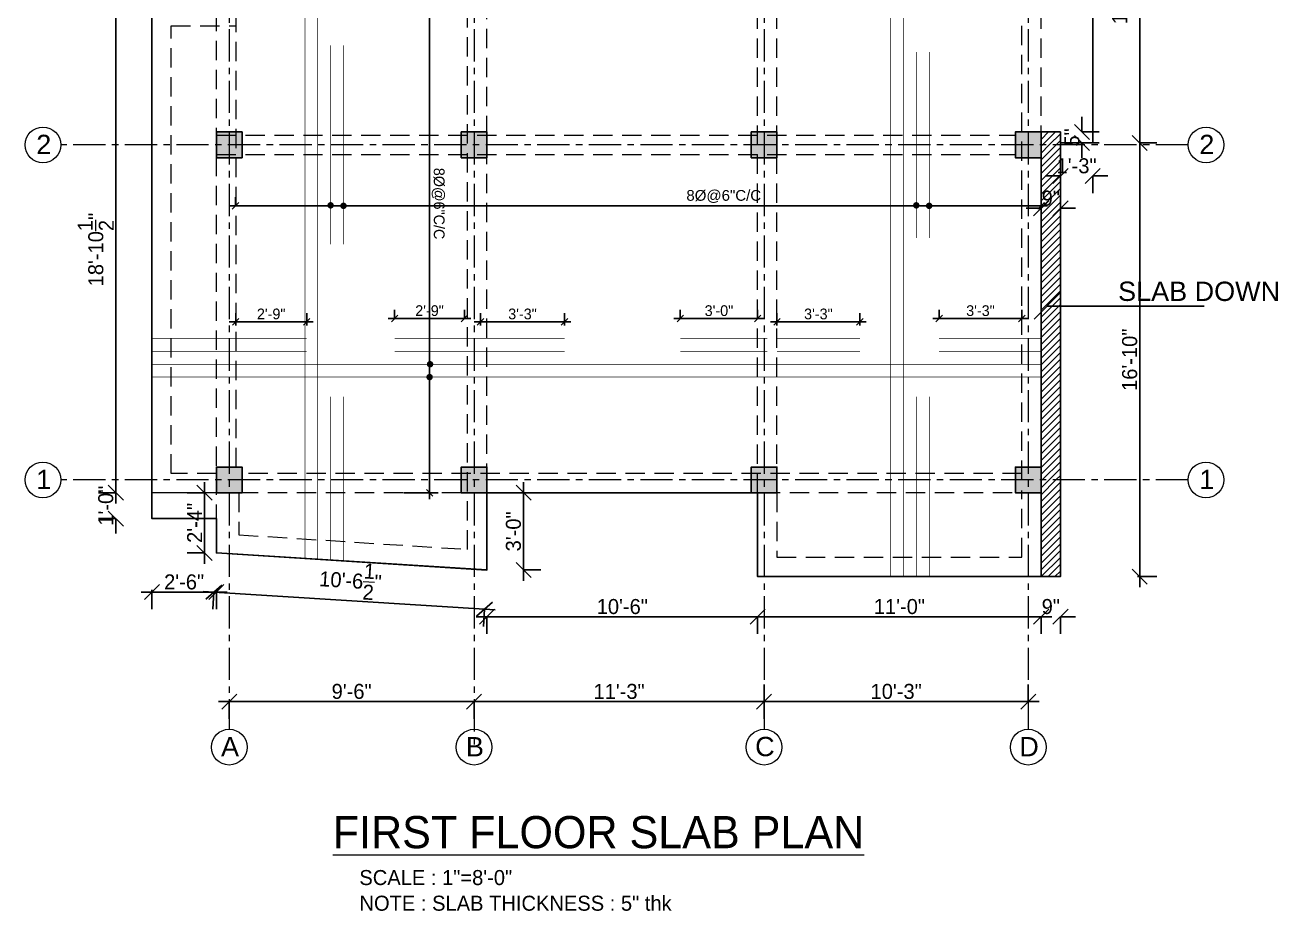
# Model space of a CAD drawing. Header units: inches. Extents: x 28835 to 36795, y -18828 to -9750.
# Drawn here: x 30608 to 31191, y -14895 to -14482 of the extents above; entities that cross this region are included whole.
import ezdxf

# ---------------------------------------------------------------- set-up
doc = ezdxf.new("R2010")
doc.units = ezdxf.units.IN
doc.header["$LTSCALE"] = 12
doc.header["$MEASUREMENT"] = 0
for name, pattern in [('CENTER', [2, 1.25, -0.25, 0.25, -0.25]), ('DASHED', [0.75, 0.5, -0.25]), ('DASHED2', [0.375, 0.25, -0.125])]:
    doc.linetypes.add(name, pattern=pattern)
for name, color, linetype, lineweight in [('Bars', 10, 'Continuous', 35), ('Centre Line', 253, 'CENTER', 9), ('colum', 250, 'Continuous', 30), ('dim', 85, 'Continuous', 9), ('dimention', 5, 'Continuous', 9), ('Ha2', 31, 'Continuous', 0), ('S tie beam', 140, 'DASHED', 18), ('Text', 7, 'Continuous', 5), ('Wall', 1, 'Continuous', 30), ('WIN', 140, 'Continuous', 15), ('window', 6, 'Continuous', 9)]:
    doc.layers.add(name, color=color, linetype=linetype, lineweight=lineweight)
doc.styles.add('KBS', font='GOTHIC.TTF')
doc.styles.add('Times', font='GOTHIC.TTF')
doc.dimstyles.new('D50', dxfattribs={"dimtxt": 5, "dimasz": 3, "dimexe": 4, "dimexo": 12, "dimgap": 1, "dimtad": 1, "dimdec": 0, "dimzin": 3, "dimdsep": 46, "dimlunit": 4, "dimtxsty": 'Times', "dimblk": 'OBLIQUE', "dimcen": 0, "dimdle": 3, "dimaunit": 1, "dimadec": 3, "dimazin": 0, "dimtfac": 1, "dimtdec": 0, "dimtix": 1, "dimtofl": 0, "dimtmove": 1, "dimatfit": 0, "dimldrblk": 'OBLIQUE', "dimfxl": 12, "dimfxlon": 1, "dimtolj": 1, "dimtzin": 0, "dimarcsym": 0})
doc.dimstyles.new('D75', dxfattribs={"dimtxt": 7, "dimasz": 7, "dimexe": 8, "dimexo": 24, "dimgap": 1, "dimtad": 1, "dimdec": 1, "dimzin": 3, "dimdsep": 46, "dimlunit": 4, "dimtxsty": 'Times', "dimblk": 'OBLIQUE', "dimcen": 0, "dimdle": 5, "dimaunit": 1, "dimadec": 3, "dimazin": 0, "dimtfac": 1, "dimtdec": 1, "dimtix": 1, "dimtofl": 0, "dimtmove": 1, "dimatfit": 0, "dimldrblk": 'OBLIQUE', "dimfxl": 1, "dimfxlon": 1, "dimtolj": 1, "dimtzin": 0, "dimarcsym": 0})
pattern_1 = [(45, (-1215.5058, -4561.9943), (-1.59099026, 1.59099026), [])]

# ---------------------------------------------------------------- blocks, each defined once
blk = doc.blocks.new('_Oblique')
at = {"color": 0, "linetype": 'ByBlock', "lineweight": -2}
blk.add_line((-0.5, -0.5), (0.5, 0.5), dxfattribs=at)
blk = doc.blocks.new('*D931')
at = {"layer": 'Defpoints', "color": 0, "ltscale": 12, "transparency": 16777216}
for p in [(30702.62, -14726.02), (30816.64, -14726.02), (30816.64, -14797.04)]:
    blk.add_point(p, dxfattribs=at)
at = {"layer": 'dimention', "color": 0, "lineweight": -2, "ltscale": 12, "transparency": 16777216}
for p, q in [((30697.62, -14797.04), (30821.64, -14797.04)), ((30702.62, -14796.92), (30702.62, -14805.04)), ((30816.64, -14796.92), (30816.64, -14805.04))]:
    blk.add_line(p, q, dxfattribs=at)
at = {"layer": 'dimention', "color": 0, "lineweight": -2, "ltscale": 12, "transparency": 16777216, "xscale": 7, "yscale": 7, "zscale": 7, "rotation": 180}
blk.add_blockref('_Oblique', (30702.62, -14797.04), dxfattribs=at)
at = {"layer": 'dimention', "color": 0, "lineweight": -2, "ltscale": 12, "transparency": 16777216, "xscale": 7, "yscale": 7, "zscale": 7}
blk.add_blockref('_Oblique', (30816.64, -14797.04), dxfattribs=at)
at = {"layer": 'dimention', "color": 0, "ltscale": 12, "transparency": 16777216, "insert": (30759.63, -14792.36), "char_height": 7, "attachment_point": 5, "style": 'Times'}
blk.add_mtext('\\A1;9\'-6"', dxfattribs=at)
blk = doc.blocks.new('*D932')
at = {"layer": 'Defpoints', "color": 0, "ltscale": 12, "transparency": 16777216}
for p in [(30951.64, -14726.02), (30816.64, -14797.04), (30951.64, -14797.04)]:
    blk.add_point(p, dxfattribs=at)
at = {"layer": 'dimention', "color": 0, "lineweight": -2, "ltscale": 12, "transparency": 16777216}
for p, q in [((30811.64, -14797.04), (30956.64, -14797.04)), ((30816.64, -14797.04), (30816.64, -14805.04)), ((30951.64, -14796.92), (30951.64, -14805.04))]:
    blk.add_line(p, q, dxfattribs=at)
at = {"layer": 'dimention', "color": 0, "lineweight": -2, "ltscale": 12, "transparency": 16777216, "xscale": 7, "yscale": 7, "zscale": 7, "rotation": 180}
blk.add_blockref('_Oblique', (30816.64, -14797.04), dxfattribs=at)
at = {"layer": 'dimention', "color": 0, "lineweight": -2, "ltscale": 12, "transparency": 16777216, "xscale": 7, "yscale": 7, "zscale": 7}
blk.add_blockref('_Oblique', (30951.64, -14797.04), dxfattribs=at)
at = {"layer": 'dimention', "color": 0, "ltscale": 12, "transparency": 16777216, "insert": (30884.14, -14792.36), "char_height": 7, "attachment_point": 5, "style": 'Times'}
blk.add_mtext('\\A1;11\'-3"', dxfattribs=at)
blk = doc.blocks.new('*D933')
at = {"layer": 'Defpoints', "color": 0, "ltscale": 12, "transparency": 16777216}
for p in [(30951.64, -14797.04), (31074.64, -14797.04), (31074.64, -14797.04)]:
    blk.add_point(p, dxfattribs=at)
at = {"layer": 'dimention', "color": 0, "lineweight": -2, "ltscale": 12, "transparency": 16777216}
for p, q in [((30951.64, -14797.04), (30951.64, -14789.04)), ((31074.64, -14797.04), (31074.64, -14789.04)), ((30946.64, -14797.04), (31079.64, -14797.04))]:
    blk.add_line(p, q, dxfattribs=at)
at = {"layer": 'dimention', "color": 0, "lineweight": -2, "ltscale": 12, "transparency": 16777216, "xscale": 7, "yscale": 7, "zscale": 7, "rotation": 180}
blk.add_blockref('_Oblique', (30951.64, -14797.04), dxfattribs=at)
at = {"layer": 'dimention', "color": 0, "lineweight": -2, "ltscale": 12, "transparency": 16777216, "xscale": 7, "yscale": 7, "zscale": 7}
blk.add_blockref('_Oblique', (31074.64, -14797.04), dxfattribs=at)
at = {"layer": 'dimention', "color": 0, "ltscale": 12, "transparency": 16777216, "insert": (31013.14, -14792.36), "char_height": 7, "attachment_point": 5, "style": 'Times'}
blk.add_mtext('\\A1;10\'-3"', dxfattribs=at)
blk = doc.blocks.new('*D943')
at = {"layer": 'Defpoints', "color": 0, "ltscale": 12, "transparency": 16777216}
for p in [(31104.64, -14397.42), (31104.64, -14536.94), (31126.54, -14536.94)]:
    blk.add_point(p, dxfattribs=at)
at = {"layer": 'dimention', "color": 0, "lineweight": -2, "ltscale": 12, "transparency": 16777216}
for p, q in [((31126.54, -14392.42), (31126.54, -14541.94)), ((31126.54, -14397.42), (31134.54, -14397.42)), ((31126.54, -14536.94), (31134.54, -14536.94))]:
    blk.add_line(p, q, dxfattribs=at)
at = {"layer": 'dimention', "color": 0, "lineweight": -2, "ltscale": 12, "transparency": 16777216, "xscale": 7, "yscale": 7, "zscale": 7}
for p, rotation in [((31126.54, -14397.42), 90), ((31126.54, -14536.94), 270)]:
    blk.add_blockref('_Oblique', p, dxfattribs=dict(at, rotation=rotation))
at = {"layer": 'dimention', "color": 0, "ltscale": 12, "transparency": 16777216, "insert": (31117.2, -14467.18), "char_height": 7, "attachment_point": 5, "rotation": 90, "style": 'Times'}
blk.add_mtext('\\A1;11\'-7{\\H1.000000x;\\S1/2;}"', dxfattribs=at)
blk = doc.blocks.new('*D944')
at = {"layer": 'Defpoints', "color": 0, "ltscale": 12, "transparency": 16777216}
for p in [(31089.64, -14536.94), (31104.64, -14536.94), (31089.64, -14552.31)]:
    blk.add_point(p, dxfattribs=at)
at = {"layer": 'dimention', "color": 0, "lineweight": -2, "ltscale": 12, "transparency": 16777216}
for p, q in [((31089.64, -14552.31), (31082.64, -14552.31)), ((31089.64, -14552.31), (31089.64, -14560.31)), ((31104.64, -14552.31), (31104.64, -14560.31)), ((31104.64, -14552.31), (31111.64, -14552.31))]:
    blk.add_line(p, q, dxfattribs=at)
at = {"layer": 'dimention', "color": 0, "lineweight": -2, "ltscale": 12, "transparency": 16777216, "xscale": 7, "yscale": 7, "zscale": 7}
blk.add_blockref('_Oblique', (31089.64, -14552.31), dxfattribs=at)
at = {"layer": 'dimention', "color": 0, "lineweight": -2, "ltscale": 12, "transparency": 16777216, "xscale": 7, "yscale": 7, "zscale": 7, "rotation": 180}
blk.add_blockref('_Oblique', (31104.64, -14552.31), dxfattribs=at)
at = {"layer": 'dimention', "color": 0, "ltscale": 12, "transparency": 16777216, "insert": (31097.14, -14547.63), "char_height": 7, "attachment_point": 5, "style": 'Times'}
blk.add_mtext('\\A1;1\'-3"', dxfattribs=at)
blk = doc.blocks.new('*D945')
at = {"layer": 'Defpoints', "color": 0, "ltscale": 12, "transparency": 16777216}
for p in [(31080.64, -14531.85), (31089.64, -14531.85), (31080.64, -14567.38)]:
    blk.add_point(p, dxfattribs=at)
at = {"layer": 'dimention', "color": 0, "lineweight": -2, "ltscale": 12, "transparency": 16777216}
for p, q in [((31080.64, -14567.38), (31073.64, -14567.38)), ((31080.64, -14566.38), (31080.64, -14575.38)), ((31089.64, -14566.38), (31089.64, -14575.38)), ((31089.64, -14567.38), (31096.64, -14567.38))]:
    blk.add_line(p, q, dxfattribs=at)
at = {"layer": 'dimention', "color": 0, "lineweight": -2, "ltscale": 12, "transparency": 16777216, "xscale": 7, "yscale": 7, "zscale": 7}
blk.add_blockref('_Oblique', (31080.64, -14567.38), dxfattribs=at)
at = {"layer": 'dimention', "color": 0, "lineweight": -2, "ltscale": 12, "transparency": 16777216, "xscale": 7, "yscale": 7, "zscale": 7, "rotation": 180}
blk.add_blockref('_Oblique', (31089.64, -14567.38), dxfattribs=at)
at = {"layer": 'dimention', "color": 0, "ltscale": 12, "transparency": 16777216, "insert": (31085.14, -14562.7), "char_height": 7, "attachment_point": 5, "style": 'Times'}
blk.add_mtext('\\A1;9"', dxfattribs=at)
blk = doc.blocks.new('*D946')
at = {"layer": 'Defpoints', "color": 0, "ltscale": 12, "transparency": 16777216}
for p in [(31104.64, -14536.94), (31126.54, -14536.94), (31089.64, -14738.85)]:
    blk.add_point(p, dxfattribs=at)
at = {"layer": 'dimention', "color": 0, "lineweight": -2, "ltscale": 12, "transparency": 16777216}
for p, q in [((31126.54, -14743.85), (31126.54, -14531.94)), ((31126.54, -14536.94), (31134.54, -14536.94)), ((31125.54, -14738.85), (31134.54, -14738.85))]:
    blk.add_line(p, q, dxfattribs=at)
at = {"layer": 'dimention', "color": 0, "lineweight": -2, "ltscale": 12, "transparency": 16777216, "xscale": 7, "yscale": 7, "zscale": 7}
for p, rotation in [((31126.54, -14536.94), 90), ((31126.54, -14738.85), 270)]:
    blk.add_blockref('_Oblique', p, dxfattribs=dict(at, rotation=rotation))
at = {"layer": 'dimention', "color": 0, "ltscale": 12, "transparency": 16777216, "insert": (31121.87, -14637.9), "char_height": 7, "attachment_point": 5, "rotation": 90, "style": 'Times'}
blk.add_mtext('\\A1;16\'-10"', dxfattribs=at)
blk = doc.blocks.new('*D947')
at = {"layer": 'Defpoints', "color": 0, "ltscale": 12, "transparency": 16777216}
for p in [(30948.64, -14738.85), (31080.64, -14738.85), (31080.64, -14757.52)]:
    blk.add_point(p, dxfattribs=at)
at = {"layer": 'dimention', "color": 0, "lineweight": -2, "ltscale": 12, "transparency": 16777216}
for p, q in [((30943.64, -14757.52), (31085.64, -14757.52)), ((30948.64, -14757.52), (30948.64, -14765.52)), ((31080.64, -14757.52), (31080.64, -14765.52))]:
    blk.add_line(p, q, dxfattribs=at)
at = {"layer": 'dimention', "color": 0, "lineweight": -2, "ltscale": 12, "transparency": 16777216, "xscale": 7, "yscale": 7, "zscale": 7, "rotation": 180}
blk.add_blockref('_Oblique', (30948.64, -14757.52), dxfattribs=at)
at = {"layer": 'dimention', "color": 0, "lineweight": -2, "ltscale": 12, "transparency": 16777216, "xscale": 7, "yscale": 7, "zscale": 7}
blk.add_blockref('_Oblique', (31080.64, -14757.52), dxfattribs=at)
at = {"layer": 'dimention', "color": 0, "ltscale": 12, "transparency": 16777216, "insert": (31014.64, -14752.85), "char_height": 7, "attachment_point": 5, "style": 'Times'}
blk.add_mtext('\\A1;11\'-0"', dxfattribs=at)
blk = doc.blocks.new('*D948')
at = {"layer": 'Defpoints', "color": 0, "ltscale": 12, "transparency": 16777216}
for p in [(31080.64, -14738.85), (31089.64, -14738.85), (31080.64, -14757.52)]:
    blk.add_point(p, dxfattribs=at)
at = {"layer": 'dimention', "color": 0, "lineweight": -2, "ltscale": 12, "transparency": 16777216}
for p, q in [((31080.64, -14757.52), (31073.64, -14757.52)), ((31080.64, -14757.52), (31080.64, -14765.52)), ((31089.64, -14757.52), (31089.64, -14765.52)), ((31089.64, -14757.52), (31096.64, -14757.52))]:
    blk.add_line(p, q, dxfattribs=at)
at = {"layer": 'dimention', "color": 0, "lineweight": -2, "ltscale": 12, "transparency": 16777216, "xscale": 7, "yscale": 7, "zscale": 7}
blk.add_blockref('_Oblique', (31080.64, -14757.52), dxfattribs=at)
at = {"layer": 'dimention', "color": 0, "lineweight": -2, "ltscale": 12, "transparency": 16777216, "xscale": 7, "yscale": 7, "zscale": 7, "rotation": 180}
blk.add_blockref('_Oblique', (31089.64, -14757.52), dxfattribs=at)
at = {"layer": 'dimention', "color": 0, "ltscale": 12, "transparency": 16777216, "insert": (31085.14, -14752.85), "char_height": 7, "attachment_point": 5, "style": 'Times'}
blk.add_mtext('\\A1;9"', dxfattribs=at)
blk = doc.blocks.new('*D949')
at = {"layer": 'Defpoints', "color": 0, "ltscale": 12, "transparency": 16777216}
for p in [(30696.64, -14727.85), (30822.64, -14735.85), (30695.48, -14746.05)]:
    blk.add_point(p, dxfattribs=at)
at = {"layer": 'dimention', "color": 0, "lineweight": -2, "ltscale": 12, "transparency": 16777216}
for p, q in [((30826.47, -14754.37), (30690.49, -14745.74)), ((30695.48, -14746.05), (30694.97, -14754.04)), ((30821.48, -14754.05), (30820.97, -14762.04))]:
    blk.add_line(p, q, dxfattribs=at)
at = {"layer": 'dimention', "color": 0, "lineweight": -2, "ltscale": 12, "transparency": 16777216, "xscale": 7, "yscale": 7, "zscale": 7}
for p, rotation in [((30695.48, -14746.05), 176.3670492605149), ((30821.48, -14754.05), 356.3670492605149)]:
    blk.add_blockref('_Oblique', p, dxfattribs=dict(at, rotation=rotation))
at = {"layer": 'dimention', "color": 0, "ltscale": 12, "transparency": 16777216, "insert": (30759.07, -14740.73), "char_height": 7, "attachment_point": 5, "rotation": 356.36705, "style": 'Times'}
blk.add_mtext('\\A1;10\'-6{\\H1.000000x;\\S1/2;}"', dxfattribs=at)
blk = doc.blocks.new('*D950')
at = {"layer": 'Defpoints', "color": 0, "ltscale": 12, "transparency": 16777216}
for p in [(30822.64, -14699.85), (30839.65, -14699.85), (30822.64, -14735.76)]:
    blk.add_point(p, dxfattribs=at)
at = {"layer": 'dimention', "color": 0, "lineweight": -2, "ltscale": 12, "transparency": 16777216}
for p, q in [((30839.65, -14740.76), (30839.65, -14694.85)), ((30839.65, -14699.85), (30847.65, -14699.85)), ((30839.65, -14735.76), (30847.65, -14735.76))]:
    blk.add_line(p, q, dxfattribs=at)
at = {"layer": 'dimention', "color": 0, "lineweight": -2, "ltscale": 12, "transparency": 16777216, "xscale": 7, "yscale": 7, "zscale": 7}
for p, rotation in [((30839.65, -14699.85), 90), ((30839.65, -14735.76), 270)]:
    blk.add_blockref('_Oblique', p, dxfattribs=dict(at, rotation=rotation))
at = {"layer": 'dimention', "color": 0, "ltscale": 12, "transparency": 16777216, "insert": (30834.97, -14717.81), "char_height": 7, "attachment_point": 5, "rotation": 90, "style": 'Times'}
blk.add_mtext('\\A1;3\'-0"', dxfattribs=at)
blk = doc.blocks.new('*D951')
at = {"layer": 'Defpoints', "color": 0, "ltscale": 12, "transparency": 16777216}
for p in [(30666.62, -14711.85), (30696.64, -14711.85), (30666.62, -14746.05)]:
    blk.add_point(p, dxfattribs=at)
at = {"layer": 'dimention', "color": 0, "lineweight": -2, "ltscale": 12, "transparency": 16777216}
for p, q in [((30666.62, -14745.05), (30666.62, -14754.05)), ((30696.64, -14745.05), (30696.64, -14754.05)), ((30701.64, -14746.05), (30661.62, -14746.05))]:
    blk.add_line(p, q, dxfattribs=at)
at = {"layer": 'dimention', "color": 0, "lineweight": -2, "ltscale": 12, "transparency": 16777216, "xscale": 7, "yscale": 7, "zscale": 7, "rotation": 180}
blk.add_blockref('_Oblique', (30666.62, -14746.05), dxfattribs=at)
at = {"layer": 'dimention', "color": 0, "lineweight": -2, "ltscale": 12, "transparency": 16777216, "xscale": 7, "yscale": 7, "zscale": 7}
blk.add_blockref('_Oblique', (30696.64, -14746.05), dxfattribs=at)
at = {"layer": 'dimention', "color": 0, "ltscale": 12, "transparency": 16777216, "insert": (30681.63, -14741.38), "char_height": 7, "attachment_point": 5, "style": 'Times'}
blk.add_mtext('\\A1;2\'-6"', dxfattribs=at)
blk = doc.blocks.new('*D963')
at = {"layer": 'Defpoints', "color": 0, "ltscale": 12, "transparency": 16777216}
for p in [(30649.85, -14473.35), (30666.62, -14473.35), (30666.62, -14699.85)]:
    blk.add_point(p, dxfattribs=at)
at = {"layer": 'dimention', "color": 0, "lineweight": -2, "ltscale": 12, "transparency": 16777216}
for p, q in [((30649.85, -14704.85), (30649.85, -14468.35)), ((30649.85, -14473.35), (30641.85, -14473.35)), ((30649.85, -14699.85), (30641.85, -14699.85))]:
    blk.add_line(p, q, dxfattribs=at)
at = {"layer": 'dimention', "color": 0, "lineweight": -2, "ltscale": 12, "transparency": 16777216, "xscale": 7, "yscale": 7, "zscale": 7}
for p, rotation in [((30649.85, -14473.35), 90), ((30649.85, -14699.85), 270)]:
    blk.add_blockref('_Oblique', p, dxfattribs=dict(at, rotation=rotation))
at = {"layer": 'dimention', "color": 0, "ltscale": 12, "transparency": 16777216, "insert": (30640.51, -14586.6), "char_height": 7, "attachment_point": 5, "rotation": 90, "style": 'Times'}
blk.add_mtext('\\A1;18\'-10{\\H1.000000x;\\S1/2;}"', dxfattribs=at)
blk = doc.blocks.new('*D966')
at = {"layer": 'Defpoints', "color": 0, "ltscale": 12, "transparency": 16777216}
for p in [(30822.64, -14735.85), (30948.64, -14735.85), (30948.64, -14757.52)]:
    blk.add_point(p, dxfattribs=at)
at = {"layer": 'dimention', "color": 0, "lineweight": -2, "ltscale": 12, "transparency": 16777216}
for p, q in [((30817.64, -14757.52), (30953.64, -14757.52)), ((30822.64, -14757.52), (30822.64, -14765.52)), ((30948.64, -14757.52), (30948.64, -14765.52))]:
    blk.add_line(p, q, dxfattribs=at)
at = {"layer": 'dimention', "color": 0, "lineweight": -2, "ltscale": 12, "transparency": 16777216, "xscale": 7, "yscale": 7, "zscale": 7, "rotation": 180}
blk.add_blockref('_Oblique', (30822.64, -14757.52), dxfattribs=at)
at = {"layer": 'dimention', "color": 0, "lineweight": -2, "ltscale": 12, "transparency": 16777216, "xscale": 7, "yscale": 7, "zscale": 7}
blk.add_blockref('_Oblique', (30948.64, -14757.52), dxfattribs=at)
at = {"layer": 'dimention', "color": 0, "ltscale": 12, "transparency": 16777216, "insert": (30885.64, -14752.85), "char_height": 7, "attachment_point": 5, "style": 'Times'}
blk.add_mtext('\\A1;10\'-6"', dxfattribs=at)
blk = doc.blocks.new('*D969')
at = {"layer": 'Defpoints', "color": 0, "ltscale": 12, "transparency": 16777216}
for p in [(31089.64, -14531.85), (31089.67, -14536.94), (31099.62, -14536.94)]:
    blk.add_point(p, dxfattribs=at)
at = {"layer": 'dimention', "color": 0, "lineweight": -2, "ltscale": 12, "transparency": 16777216}
for p, q in [((31099.62, -14531.85), (31099.62, -14524.85)), ((31099.62, -14531.85), (31107.62, -14531.85)), ((31099.62, -14536.94), (31107.62, -14536.94)), ((31099.62, -14536.94), (31099.62, -14543.94))]:
    blk.add_line(p, q, dxfattribs=at)
at = {"layer": 'dimention', "color": 0, "lineweight": -2, "ltscale": 12, "transparency": 16777216, "xscale": 7, "yscale": 7, "zscale": 7}
for p, rotation in [((31099.62, -14531.85), 270), ((31099.62, -14536.94), 90)]:
    blk.add_blockref('_Oblique', p, dxfattribs=dict(at, rotation=rotation))
at = {"layer": 'dimention', "color": 0, "ltscale": 12, "transparency": 16777216, "insert": (31095.03, -14534.4), "char_height": 7, "attachment_point": 5, "rotation": 90, "style": 'Times'}
blk.add_mtext('\\A1;5"', dxfattribs=at)
blk = doc.blocks.new('*D970')
at = {"layer": 'Defpoints', "color": 0, "ltscale": 12, "transparency": 16777216}
for p in [(30738.73, -14620.23), (30705.64, -14633.97), (30738.73, -14633.97)]:
    blk.add_point(p, dxfattribs=at)
at = {"layer": 'dimention', "color": 0, "lineweight": -2, "ltscale": 12, "transparency": 16777216}
for p, q in [((30705.64, -14621.97), (30705.64, -14616.23)), ((30738.73, -14621.97), (30738.73, -14616.23)), ((30702.64, -14620.23), (30741.73, -14620.23))]:
    blk.add_line(p, q, dxfattribs=at)
at = {"layer": 'dimention', "color": 0, "lineweight": -2, "ltscale": 12, "transparency": 16777216, "xscale": 3, "yscale": 3, "zscale": 3, "rotation": 180}
blk.add_blockref('_Oblique', (30705.64, -14620.23), dxfattribs=at)
at = {"layer": 'dimention', "color": 0, "lineweight": -2, "ltscale": 12, "transparency": 16777216, "xscale": 3, "yscale": 3, "zscale": 3}
blk.add_blockref('_Oblique', (30738.73, -14620.23), dxfattribs=at)
at = {"layer": 'dimention', "color": 0, "ltscale": 12, "transparency": 16777216, "insert": (30722.18, -14616.6), "char_height": 5, "attachment_point": 5, "style": 'Times'}
blk.add_mtext('\\A1;2\'-9"', dxfattribs=at)
blk = doc.blocks.new('*D971')
at = {"layer": 'Defpoints', "color": 0, "ltscale": 12, "transparency": 16777216}
for p in [(30812.14, -14618.68), (30779.64, -14627.97), (30812.14, -14627.97)]:
    blk.add_point(p, dxfattribs=at)
at = {"layer": 'dimention', "color": 0, "lineweight": -2, "ltscale": 12, "transparency": 16777216}
for p, q in [((30779.64, -14618.68), (30779.64, -14614.68)), ((30812.14, -14618.68), (30812.14, -14614.68)), ((30776.64, -14618.68), (30815.14, -14618.68))]:
    blk.add_line(p, q, dxfattribs=at)
at = {"layer": 'dimention', "color": 0, "lineweight": -2, "ltscale": 12, "transparency": 16777216, "xscale": 3, "yscale": 3, "zscale": 3, "rotation": 180}
blk.add_blockref('_Oblique', (30779.64, -14618.68), dxfattribs=at)
at = {"layer": 'dimention', "color": 0, "lineweight": -2, "ltscale": 12, "transparency": 16777216, "xscale": 3, "yscale": 3, "zscale": 3}
blk.add_blockref('_Oblique', (30812.14, -14618.68), dxfattribs=at)
at = {"layer": 'dimention', "color": 0, "ltscale": 12, "transparency": 16777216, "insert": (30795.89, -14615.06), "char_height": 5, "attachment_point": 5, "style": 'Times'}
blk.add_mtext('\\A1;2\'-9"', dxfattribs=at)
blk = doc.blocks.new('*D972')
at = {"layer": 'Defpoints', "color": 0, "ltscale": 12, "transparency": 16777216}
for p in [(30858.73, -14620.23), (30819.64, -14633.97), (30858.73, -14633.97)]:
    blk.add_point(p, dxfattribs=at)
at = {"layer": 'dimention', "color": 0, "lineweight": -2, "ltscale": 12, "transparency": 16777216}
for p, q in [((30819.64, -14621.97), (30819.64, -14616.23)), ((30858.73, -14621.97), (30858.73, -14616.23)), ((30816.64, -14620.23), (30861.73, -14620.23))]:
    blk.add_line(p, q, dxfattribs=at)
at = {"layer": 'dimention', "color": 0, "lineweight": -2, "ltscale": 12, "transparency": 16777216, "xscale": 3, "yscale": 3, "zscale": 3, "rotation": 180}
blk.add_blockref('_Oblique', (30819.64, -14620.23), dxfattribs=at)
at = {"layer": 'dimention', "color": 0, "lineweight": -2, "ltscale": 12, "transparency": 16777216, "xscale": 3, "yscale": 3, "zscale": 3}
blk.add_blockref('_Oblique', (30858.73, -14620.23), dxfattribs=at)
at = {"layer": 'dimention', "color": 0, "ltscale": 12, "transparency": 16777216, "insert": (30839.18, -14616.6), "char_height": 5, "attachment_point": 5, "style": 'Times'}
blk.add_mtext('\\A1;3\'-3"', dxfattribs=at)
blk = doc.blocks.new('*D973')
at = {"layer": 'Defpoints', "color": 0, "ltscale": 12, "transparency": 16777216}
for p in [(30948.64, -14618.68), (30912.64, -14627.97), (30948.64, -14627.97)]:
    blk.add_point(p, dxfattribs=at)
at = {"layer": 'dimention', "color": 0, "lineweight": -2, "ltscale": 12, "transparency": 16777216}
for p, q in [((30912.64, -14618.68), (30912.64, -14614.68)), ((30948.64, -14618.68), (30948.64, -14614.68)), ((30909.64, -14618.68), (30951.64, -14618.68))]:
    blk.add_line(p, q, dxfattribs=at)
at = {"layer": 'dimention', "color": 0, "lineweight": -2, "ltscale": 12, "transparency": 16777216, "xscale": 3, "yscale": 3, "zscale": 3, "rotation": 180}
blk.add_blockref('_Oblique', (30912.64, -14618.68), dxfattribs=at)
at = {"layer": 'dimention', "color": 0, "lineweight": -2, "ltscale": 12, "transparency": 16777216, "xscale": 3, "yscale": 3, "zscale": 3}
blk.add_blockref('_Oblique', (30948.64, -14618.68), dxfattribs=at)
at = {"layer": 'dimention', "color": 0, "ltscale": 12, "transparency": 16777216, "insert": (30930.64, -14615.06), "char_height": 5, "attachment_point": 5, "style": 'Times'}
blk.add_mtext('\\A1;3\'-0"', dxfattribs=at)
blk = doc.blocks.new('*D955')
at = {"layer": 'Defpoints', "color": 0, "ltscale": 12, "transparency": 16777216}
for p in [(30996.23, -14620.23), (30957.64, -14633.97), (30996.23, -14633.97)]:
    blk.add_point(p, dxfattribs=at)
at = {"layer": 'dimention', "color": 0, "lineweight": -2, "ltscale": 12, "transparency": 16777216}
for p, q in [((30957.64, -14621.97), (30957.64, -14616.23)), ((30996.23, -14621.97), (30996.23, -14616.23)), ((30954.64, -14620.23), (30999.23, -14620.23))]:
    blk.add_line(p, q, dxfattribs=at)
at = {"layer": 'dimention', "color": 0, "lineweight": -2, "ltscale": 12, "transparency": 16777216, "xscale": 3, "yscale": 3, "zscale": 3, "rotation": 180}
blk.add_blockref('_Oblique', (30957.64, -14620.23), dxfattribs=at)
at = {"layer": 'dimention', "color": 0, "lineweight": -2, "ltscale": 12, "transparency": 16777216, "xscale": 3, "yscale": 3, "zscale": 3}
blk.add_blockref('_Oblique', (30996.23, -14620.23), dxfattribs=at)
at = {"layer": 'dimention', "color": 0, "ltscale": 12, "transparency": 16777216, "insert": (30976.93, -14616.6), "char_height": 5, "attachment_point": 5, "style": 'Times'}
blk.add_mtext('\\A1;3\'-3"', dxfattribs=at)
blk = doc.blocks.new('*D956')
at = {"layer": 'Defpoints', "color": 0, "ltscale": 12, "transparency": 16777216}
for p in [(31071.64, -14618.68), (31033.14, -14627.97), (31071.64, -14627.97)]:
    blk.add_point(p, dxfattribs=at)
at = {"layer": 'dimention', "color": 0, "lineweight": -2, "ltscale": 12, "transparency": 16777216}
for p, q in [((31033.14, -14618.68), (31033.14, -14614.68)), ((31071.64, -14618.68), (31071.64, -14614.68)), ((31030.14, -14618.68), (31074.64, -14618.68))]:
    blk.add_line(p, q, dxfattribs=at)
at = {"layer": 'dimention', "color": 0, "lineweight": -2, "ltscale": 12, "transparency": 16777216, "xscale": 3, "yscale": 3, "zscale": 3, "rotation": 180}
blk.add_blockref('_Oblique', (31033.14, -14618.68), dxfattribs=at)
at = {"layer": 'dimention', "color": 0, "lineweight": -2, "ltscale": 12, "transparency": 16777216, "xscale": 3, "yscale": 3, "zscale": 3}
blk.add_blockref('_Oblique', (31071.64, -14618.68), dxfattribs=at)
at = {"layer": 'dimention', "color": 0, "ltscale": 12, "transparency": 16777216, "insert": (31052.39, -14615.06), "char_height": 5, "attachment_point": 5, "style": 'Times'}
blk.add_mtext('\\A1;3\'-3"', dxfattribs=at)
blk = doc.blocks.new('*D957')
at = {"layer": 'Defpoints', "color": 0, "transparency": 16777216}
for p in [(30705.55, -14568.36, 0), (31080.63, -14566.21), (31080.63, -14566.21)]:
    blk.add_point(p, dxfattribs=at)
at = {"layer": 'dim', "color": 0, "lineweight": -2, "transparency": 16777216}
for p, q in [((30705.55, -14566.22), (30705.55, -14562.22)), ((30702.55, -14566.23), (31083.63, -14566.21)), ((31080.63, -14566.21), (31080.63, -14570.21))]:
    blk.add_line(p, q, dxfattribs=at)
at = {"layer": 'dim', "color": 0, "lineweight": -2, "transparency": 16777216, "xscale": 3, "yscale": 3, "zscale": 3}
for p, rotation in [((30705.55, -14566.22), 180.0022778880991), ((31080.63, -14566.21), 0.002277888099117031)]:
    blk.add_blockref('_Oblique', p, dxfattribs=dict(at, rotation=rotation))
at = {"layer": 'dim', "color": 0, "transparency": 16777216, "insert": (30932.87, -14561.88), "char_height": 5, "attachment_point": 5, "rotation": 0.00228, "style": 'Times'}
blk.add_mtext('\\A1;{\\fArial|b0|i0|c0|p34;8%%C@6"C/C}', dxfattribs=at)
blk = doc.blocks.new('*D958')
at = {"layer": 'Defpoints', "color": 0, "transparency": 16777216}
for p in [(30793.78, -14372.85), (30771.13, -14699.85), (30795.93, -14699.85)]:
    blk.add_point(p, dxfattribs=at)
at = {"layer": 'dim', "color": 0, "lineweight": -2, "transparency": 16777216}
for p, q in [((30795.92, -14369.85), (30795.93, -14702.85)), ((30795.92, -14372.85), (30799.92, -14372.85)), ((30783.93, -14699.85), (30799.93, -14699.85))]:
    blk.add_line(p, q, dxfattribs=at)
at = {"layer": 'dim', "color": 0, "lineweight": -2, "transparency": 16777216, "xscale": 3, "yscale": 3, "zscale": 3}
for p, rotation in [((30795.92, -14372.85), 90.00227789476928), ((30795.93, -14699.85), 270.0022778947692)]:
    blk.add_blockref('_Oblique', p, dxfattribs=dict(at, rotation=rotation))
at = {"layer": 'dim', "color": 0, "transparency": 16777216, "insert": (30799.89, -14565.19), "char_height": 5, "attachment_point": 5, "rotation": 270.00228, "style": 'Times'}
blk.add_mtext('\\A1;8%%C@6"C/C}', dxfattribs=at)
blk = doc.blocks.new('*D954')
at = {"layer": 'Defpoints', "color": 0, "ltscale": 12, "transparency": 16777216}
for p in [(30666.62, -14699.85), (30649.85, -14711.85), (30666.62, -14711.85)]:
    blk.add_point(p, dxfattribs=at)
at = {"layer": 'dimention', "color": 0, "lineweight": -2, "ltscale": 12, "transparency": 16777216}
for p, q in [((30649.85, -14699.85), (30649.85, -14692.85)), ((30649.85, -14699.85), (30641.85, -14699.85)), ((30649.85, -14711.85), (30641.85, -14711.85)), ((30649.85, -14711.85), (30649.85, -14718.85))]:
    blk.add_line(p, q, dxfattribs=at)
at = {"layer": 'dimention', "color": 0, "lineweight": -2, "ltscale": 12, "transparency": 16777216, "xscale": 7, "yscale": 7, "zscale": 7}
for p, rotation in [((30649.85, -14699.85), 270), ((30649.85, -14711.85), 90)]:
    blk.add_blockref('_Oblique', p, dxfattribs=dict(at, rotation=rotation))
at = {"layer": 'dimention', "color": 0, "ltscale": 12, "transparency": 16777216, "insert": (30645.18, -14705.85), "char_height": 7, "attachment_point": 5, "rotation": 90, "style": 'Times'}
blk.add_mtext('\\A1;1\'-0"', dxfattribs=at)
blk = doc.blocks.new('*D1008')
at = {"layer": 'Defpoints', "color": 0, "ltscale": 12, "transparency": 16777216}
for p in [(30696.64, -14699.85), (30691.12, -14727.85), (30696.64, -14727.85)]:
    blk.add_point(p, dxfattribs=at)
at = {"layer": 'dimention', "color": 0, "lineweight": -2, "ltscale": 12, "transparency": 16777216}
for p, q in [((30691.12, -14694.85), (30691.12, -14732.85)), ((30691.12, -14699.85), (30683.12, -14699.85)), ((30691.12, -14727.85), (30683.12, -14727.85))]:
    blk.add_line(p, q, dxfattribs=at)
at = {"layer": 'dimention', "color": 0, "lineweight": -2, "ltscale": 12, "transparency": 16777216, "xscale": 7, "yscale": 7, "zscale": 7}
for p, rotation in [((30691.12, -14699.85), 90), ((30691.12, -14727.85), 270)]:
    blk.add_blockref('_Oblique', p, dxfattribs=dict(at, rotation=rotation))
at = {"layer": 'dimention', "color": 0, "ltscale": 12, "transparency": 16777216, "insert": (30686.53, -14713.85), "char_height": 7, "attachment_point": 5, "rotation": 90, "style": 'Times'}
blk.add_mtext('\\A1;2\'-4"', dxfattribs=at)

msp = doc.modelspace()

# ---------------------------------------------------------------- hatches: boundary and pattern name
at = {"layer": 'Ha2'}
for points in [[(30708.64, -14543.85), (30708.64, -14531.85), (30696.64, -14531.85), (30696.64, -14543.85)], [(30822.64, -14543.85), (30822.64, -14531.85), (30810.64, -14531.85), (30810.64, -14543.85)], [(30957.64, -14543.85), (30957.64, -14531.85), (30945.64, -14531.85), (30945.64, -14543.85)], [(31080.64, -14543.85), (31080.64, -14531.85), (31068.64, -14531.85), (31068.64, -14543.85)], [(30708.64, -14699.85), (30708.64, -14687.85), (30696.64, -14687.85), (30696.64, -14699.85)], [(30822.64, -14699.85), (30822.64, -14687.85), (30810.64, -14687.85), (30810.64, -14699.85)], [(30957.64, -14699.85), (30957.64, -14687.85), (30945.64, -14687.85), (30945.64, -14699.85)], [(31080.64, -14699.85), (31080.64, -14687.85), (31068.64, -14687.85), (31068.64, -14699.85)]]:
    msp.add_hatch(color=256, dxfattribs=at).paths.add_polyline_path(points)
at = {"layer": 'Ha2', "ltscale": 12}
h = msp.add_hatch(dxfattribs=at)
h.set_pattern_fill('ANSI31', color=256, scale=18)
h.set_pattern_definition(pattern_1)
h.paths.add_polyline_path([(31089.64, -14531.85), (31080.64, -14531.85), (31080.64, -14537.85), (31088.44, -14537.85), (31089.64, -14537.85), (31089.64, -14536.94)])
h = msp.add_hatch(dxfattribs=at)
h.set_pattern_fill('ANSI31', color=256, scale=18)
h.set_pattern_definition(pattern_1)
h.paths.add_polyline_path([(31089.64, -14537.85), (31080.64, -14537.85), (31080.64, -14693.85), (31089.64, -14693.85)])
h = msp.add_hatch(dxfattribs=at)
h.set_pattern_fill('ANSI31', color=256, scale=18)
h.set_pattern_definition(pattern_1)
h.paths.add_polyline_path([(31089.64, -14693.85), (31080.64, -14693.85), (31080.64, -14738.85), (31089.64, -14738.85)])

# ---------------------------------------------------------------- linework, layer by layer
at = {"layer": 'Bars', "ltscale": 3, "const_width": 0.3}
for points in [[(30737.85, -14354.85), (30737.85, -14730.44)], [(30743.85, -14354.85), (30743.85, -14730.82)], [(31010.52, -14473.85), (31010.52, -14738.85)], [(31016.52, -14473.85), (31016.52, -14738.85)], [(30666.62, -14639.97), (30816.64, -14639.97)], [(30816.64, -14639.97), (30960.64, -14639.97)], [(30951.64, -14639.97), (31080.64, -14639.97)], [(30666.62, -14645.97), (30816.64, -14645.97)], [(30816.64, -14645.97), (30960.64, -14645.97)], [(30951.64, -14645.97), (31080.64, -14645.97)]]:
    msp.add_lwpolyline(points, dxfattribs=at)
at = {"layer": 'Bars', "linetype": 'DASHED2', "ltscale": 2, "const_width": 0.3}
for points in [[(30749.85, -14491.56), (30749.85, -14537.85)], [(30755.85, -14491.56), (30755.85, -14537.85)], [(31022.52, -14494.56), (31022.52, -14537.85)], [(31028.52, -14494.56), (31028.52, -14537.85)], [(30749.85, -14584.15), (30749.85, -14537.85)], [(30755.85, -14584.15), (30755.85, -14537.85)], [(31022.52, -14581.15), (31022.52, -14537.85)], [(31028.52, -14581.15), (31028.52, -14537.85)], [(30666.62, -14627.97), (30738.73, -14627.97)], [(30779.64, -14627.97), (30816.64, -14627.97)], [(30816.64, -14627.97), (30858.73, -14627.97)], [(30912.64, -14627.97), (30953.14, -14627.97)], [(30957.64, -14627.97), (30996.23, -14627.97)], [(31033.14, -14627.97), (31080.64, -14627.97)], [(30666.62, -14633.97), (30738.73, -14633.97)], [(30779.64, -14633.97), (30816.64, -14633.97)], [(30816.64, -14633.97), (30858.73, -14633.97)], [(30912.64, -14633.97), (30953.14, -14633.97)], [(30957.64, -14633.97), (30996.23, -14633.97)], [(31033.14, -14633.97), (31080.64, -14633.97)], [(30749.85, -14731.19), (30749.85, -14655.06)], [(30755.85, -14731.57), (30755.85, -14655.06)], [(31022.52, -14738.85), (31022.52, -14655.06)], [(31028.52, -14738.85), (31028.52, -14655.06)]]:
    msp.add_lwpolyline(points, dxfattribs=at)
at = {"layer": 'Centre Line'}
for p, q in [((30702.64, -14292), (30702.64, -14809.95)), ((30816.64, -14292), (30816.64, -14818.95)), ((30951.64, -14292), (30951.64, -14809.95)), ((31074.64, -14292), (31074.64, -14809.95)), ((31149.05, -14537.85), (30624.24, -14537.85)), ((31149.05, -14693.85), (30624.22, -14693.85))]:
    msp.add_line(p, q, dxfattribs=at)
at = {"layer": 'colum'}
for points in [[(30708.64, -14543.85), (30708.64, -14531.85), (30696.64, -14531.85), (30696.64, -14543.85)], [(30822.64, -14543.85), (30822.64, -14531.85), (30810.64, -14531.85), (30810.64, -14543.85)], [(30957.64, -14543.85), (30957.64, -14531.85), (30945.64, -14531.85), (30945.64, -14543.85)], [(31080.64, -14543.85), (31080.64, -14531.85), (31068.64, -14531.85), (31068.64, -14543.85)], [(30708.64, -14699.85), (30708.64, -14687.85), (30696.64, -14687.85), (30696.64, -14699.85)], [(30822.64, -14699.85), (30822.64, -14687.85), (30810.64, -14687.85), (30810.64, -14699.85)], [(30957.64, -14699.85), (30957.64, -14687.85), (30945.64, -14687.85), (30945.64, -14699.85)], [(31080.64, -14699.85), (31080.64, -14687.85), (31068.64, -14687.85), (31068.64, -14699.85)]]:
    msp.add_lwpolyline(points, close=True, dxfattribs=at)
at = {"layer": 'dim', "ltscale": 5, "const_width": 1.5}
for points in [[(30749.82, -14566.75, -1), (30749.87, -14565.25, -1)], [(30755.82, -14566.97, -1), (30755.87, -14565.47, -1)], [(31022.49, -14566.75, -1), (31022.55, -14565.25, -1)], [(31028.49, -14566.97, -1), (31028.55, -14565.47, -1)], [(30795.39, -14639.95, -1), (30796.89, -14640, -1)], [(30795.18, -14645.94, -1), (30796.67, -14646, -1)]]:
    msp.add_lwpolyline(points, format="xyb", close=True, dxfattribs=at)
at = {"layer": 'S tie beam', "ltscale": 1.5}
for p, q in [((30822.64, -14735.76), (30822.64, -14354.85)), ((30696.64, -14727.85), (30696.64, -14372.85)), ((30957.64, -14699.85), (30957.64, -14372.85)), ((31080.64, -14699.85), (31080.64, -14372.85)), ((30696.64, -14533.35), (31068.64, -14533.35)), ((30696.64, -14542.35), (31068.64, -14542.35)), ((31080.64, -14699.85), (30666.62, -14699.85))]:
    msp.add_line(p, q, dxfattribs=at)
for points in [[(30705.64, -14354.85), (30705.64, -14687.85)], [(30707.14, -14699.85), (30707.14, -14719.41), (30813.64, -14726.17), (30813.64, -14354.85)], [(30948.64, -14699.85), (30948.64, -14372.85)], [(31071.64, -14693.85), (31071.64, -14372.85)], [(30696.64, -14699.85), (30666.62, -14699.85), (30666.62, -14473.35), (30705.64, -14473.35)], [(30696.64, -14690.85), (30675.62, -14690.85), (30675.62, -14482.35), (30705.64, -14482.35)], [(31071.64, -14690.85), (30708.64, -14690.85)], [(30948.64, -14699.85), (30948.64, -14738.85), (31080.64, -14738.85), (31080.64, -14699.85), (31080.64, -14698.72)], [(30957.64, -14699.85), (30957.64, -14729.85), (31071.64, -14729.85), (31071.64, -14699.85), (31071.64, -14698.72)]]:
    msp.add_lwpolyline(points, dxfattribs=at)
at = {"layer": 'Wall', "ltscale": 12}
for p, q in [((31080.64, -14531.85), (31071.64, -14531.85)), ((30708.71, -14690.85), (30708.71, -14699.85))]:
    msp.add_line(p, q, dxfattribs=at)
for points in [[(31104.64, -14397.42), (31104.64, -14536.94), (31089.64, -14536.94), (31089.64, -14738.85), (30948.64, -14738.85), (30948.64, -14699.85), (30822.64, -14699.85), (30822.64, -14735.76), (30822.64, -14735.76), (30696.64, -14727.85), (30696.64, -14711.85), (30666.62, -14711.85), (30666.62, -14473.35)], [(30696.64, -14727.85), (30822.64, -14735.85)]]:
    msp.add_lwpolyline(points, dxfattribs=at)
msp.add_lwpolyline([(31080.64, -14531.85), (31089.64, -14531.85), (31089.64, -14738.85), (31080.64, -14738.85)], close=True, dxfattribs=at)
at = {"layer": 'WIN'}
for p, q in [((30708.71, -14692.51, 0), (30708.71, -14692.51, 0)), ((30708.71, -14692.51, 0), (30708.71, -14692.51, 0)), ((30810.64, -14690.5, 0), (30810.64, -14690.5, 0)), ((30810.64, -14692.5, 0), (30810.64, -14692.5, 0)), ((30810.64, -14692.5, 0), (30810.64, -14692.5, 0))]:
    msp.add_line(p, q, dxfattribs=at)
at = {"layer": 'window', "linetype": 'Continuous', "ltscale": 25}
for centre in [(30615.92, -14537.85), (31157.39, -14537.85), (30615.9, -14693.85), (31157.37, -14693.85), (30702.64, -14818.27), (30816.64, -14818.27), (30951.64, -14818.27), (31074.64, -14818.27)]:
    msp.add_circle(centre, 8.32, dxfattribs=at)

# ---------------------------------------------------------------- texts
at = {"layer": 'Text', "ltscale": 0.6, "insert": (30750.83, -14850.35), "char_height": 15, "width": 374.4946, "attachment_point": 1, "style": 'KBS'}
msp.add_mtext('{\\LFIRST FLOOR SLAB PLAN}', dxfattribs=at)
at = {"layer": 'Text', "ltscale": 0.3, "char_height": 7, "style": 'KBS'}
for s, insert, width, attachment_point in [('SCALE : 1"=8\'-0"', (30834.36, -14875.49), 137.6484, 3), ('NOTE : SLAB THICKNESS : 5" thk\\P^I^I^I', (30763.28, -14887.44), 284.0664, 1)]:
    msp.add_mtext(s, dxfattribs=dict(at, insert=insert, width=width, attachment_point=attachment_point))
at = {"layer": 'window', "linetype": 'Continuous', "ltscale": 25, "char_height": 9, "width": 0.0000117, "attachment_point": 5, "rotation": 359.97765}
for s, insert in [('{\\fArial|b0|i0|c0|p34;2}', (30616.3, -14537.64)), ('{\\fArial|b0|i0|c0|p34;2}', (31157.77, -14537.64)), ('{\\fArial|b0|i0|c0|p34;1}', (30616.28, -14693.64)), ('{\\fArial|b0|i0|c0|p34;1}', (31157.75, -14693.64)), ('{\\fArial|b0|i0|c0|p34;A}', (30703.02, -14818.06)), ('{\\fArial|b0|i0|c0|p34;B}', (30817.02, -14818.06)), ('{\\fArial|b0|i0|c0|p34;C}', (30952.02, -14818.06)), ('{\\fArial|b0|i0|c0|p34;D}', (31075.02, -14818.06))]:
    msp.add_mtext(s, dxfattribs=dict(at, insert=insert))
at = {"layer": 'window', "linetype": 'Continuous', "ltscale": 25, "insert": (31154.18, -14606.09), "char_height": 9, "attachment_point": 5, "rotation": 359.97765}
msp.add_mtext('{\\fArial|b0|i0|c0|p34;SLAB DOWN}', dxfattribs=at)

# ---------------------------------------------------------------- dimensions: what is measured, and where the dimension line sits
at = {"layer": 'dim'}
for base, p1, p2, angle, text, picture, middle in [((30795.93, -14699.85), (30793.78, -14372.85), (30771.13, -14699.85), 270.00228, '8%%C@6"C/C}', '*D958', (30795.93, -14565.19)), ((31080.63, -14566.21), (30705.55, -14568.36, 0), (31080.63, -14566.21), 0.00228, '{\\fArial|b0|i0|c0|p34;8%%C@6"C/C}', '*D957', (30932.87, -14566.21))]:
    dim = msp.add_linear_dim(base=base, p1=p1, p2=p2, angle=angle, text=text, dimstyle='D50', dxfattribs=at)
    dim.commit()
    dim.dimension.update_dxf_attribs({"geometry": picture, "text_midpoint": middle, "dimtype": 160})
at = {"layer": 'dimention', "ltscale": 12}
for base, p1, p2, picture, middle in [((31126.54, -14536.94), (31104.64, -14397.42), (31104.64, -14536.94), '*D943', (31117.2, -14467.18)), ((30649.85, -14473.35), (30666.62, -14699.85), (30666.62, -14473.35), '*D963', (30640.51, -14586.6)), ((31099.62, -14536.94), (31089.64, -14531.85), (31089.67, -14536.94), '*D969', (31095.03, -14534.4)), ((31126.54, -14536.94), (31089.64, -14738.85), (31104.64, -14536.94), '*D946', (31121.87, -14637.9)), ((30649.85, -14711.85), (30666.62, -14699.85), (30666.62, -14711.85), '*D954', (30645.18, -14705.85)), ((30691.12, -14727.85), (30696.64, -14699.85), (30696.64, -14727.85), '*D1008', (30686.53, -14713.85))]:
    dim = msp.add_linear_dim(base=base, p1=p1, p2=p2, angle=90, dimstyle='D75', dxfattribs=at)
    dim.commit()
    dim.dimension.update_dxf_attribs({"geometry": picture, "text_midpoint": middle})
for base, p1, p2, dimstyle, picture, middle in [((31080.64, -14567.38), (31089.64, -14531.85), (31080.64, -14531.85), 'D75', '*D945', (31085.14, -14562.7)), ((31089.64, -14552.31), (31104.64, -14536.94), (31089.64, -14536.94), 'D75', '*D944', (31097.14, -14547.63)), ((30738.73, -14620.23), (30705.64, -14633.97), (30738.73, -14633.97), 'D50', '*D970', (30722.18, -14616.6)), ((30812.1361, -14618.6847), (30779.6351, -14627.9712), (30812.1361, -14627.9712), 'D50', '*D971', (30795.8856, -14615.059)), ((30858.73, -14620.23), (30819.64, -14633.97), (30858.73, -14633.97), 'D50', '*D972', (30839.18, -14616.6)), ((30948.64, -14618.68), (30912.64, -14627.97), (30948.64, -14627.97), 'D50', '*D973', (30930.64, -14615.06)), ((30996.23, -14620.23), (30957.64, -14633.97), (30996.23, -14633.97), 'D50', '*D955', (30976.93, -14616.6)), ((31071.6361, -14618.6847), (31033.1351, -14627.9712), (31071.6361, -14627.9712), 'D50', '*D956', (31052.3856, -14615.059)), ((30666.62, -14746.05), (30696.64, -14711.85), (30666.62, -14711.85), 'D75', '*D951', (30681.63, -14741.38)), ((30948.64, -14757.52), (30822.64, -14735.85), (30948.64, -14735.85), 'D75', '*D966', (30885.64, -14752.85)), ((31080.64, -14757.52), (30948.64, -14738.85), (31080.64, -14738.85), 'D75', '*D947', (31014.64, -14752.85)), ((31080.64, -14757.52), (31089.64, -14738.85), (31080.64, -14738.85), 'D75', '*D948', (31085.14, -14752.85))]:
    dim = msp.add_linear_dim(base=base, p1=p1, p2=p2, dimstyle=dimstyle, dxfattribs=at)
    dim.commit()
    dim.dimension.update_dxf_attribs({"geometry": picture, "text_midpoint": middle})
for p1, p2, distance, picture, middle in [((30822.64, -14735.76), (30822.64, -14699.85), -17.01, '*D950', (30834.97, -14717.81)), ((30822.64, -14735.85), (30696.64, -14727.85), 18.24, '*D949', (30759.07, -14740.73))]:
    dim = msp.add_aligned_dim(p1=p1, p2=p2, distance=distance, dimstyle='D75', dxfattribs=at)
    dim.commit()
    dim.dimension.update_dxf_attribs({"geometry": picture, "text_midpoint": middle})
for base, p1, p2, picture, middle in [((30816.64, -14797.04), (30702.62, -14726.02), (30816.64, -14726.02), '*D931', (30759.63, -14792.36)), ((30951.64, -14797.04), (30816.64, -14797.04), (30951.64, -14726.02), '*D932', (30884.14, -14792.36)), ((31074.64, -14797.04), (30951.64, -14797.04), (31074.64, -14797.04), '*D933', (31013.14, -14792.36))]:
    dim = msp.add_linear_dim(base=base, p1=p1, p2=p2, dimstyle='D75', override={"dimfxl": 0.125}, dxfattribs=at)
    dim.commit()
    dim.dimension.update_dxf_attribs({"geometry": picture, "text_midpoint": middle})

# ---------------------------------------------------------------- leaders
at = {"layer": 'Ha2', "ltscale": 12}
msp.add_leader([(31083.34, -14612.97), (31156.59, -14612.97)], dimstyle='D75', override={"dimasz": 12, "dimgap": 1, "dimtad": 0}, dxfattribs=at)

doc.saveas('drawing.dxf')
